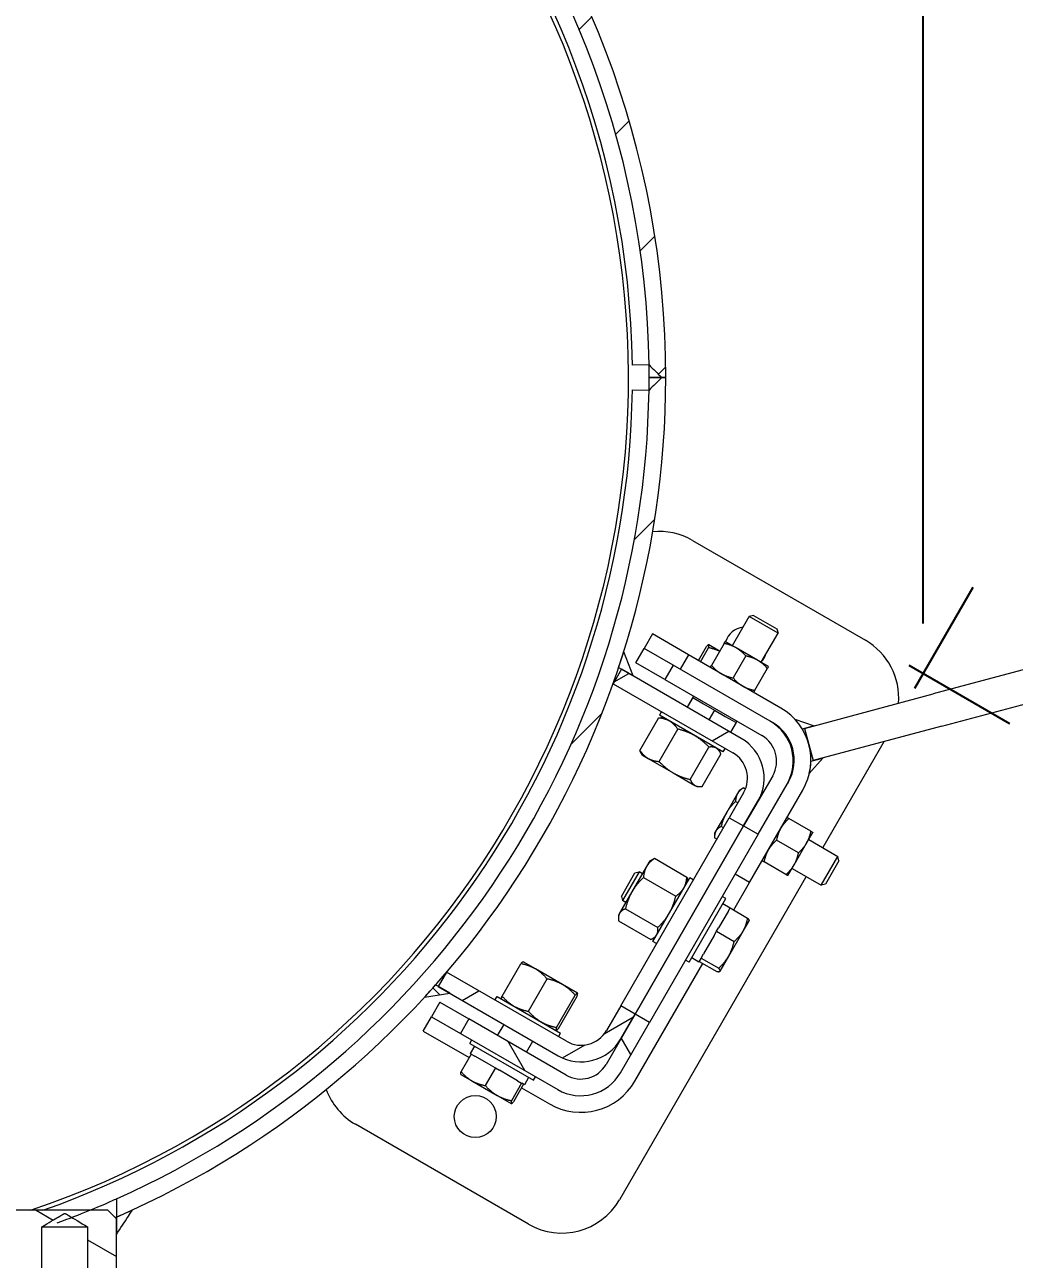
# Model space of a CAD drawing. Header units: inches. Extents: x 15 to 402, y 6 to 258.
# Drawn here: x 207.86 to 222.72, y 170.14 to 188.68 of the extents above; entities that cross this region are included whole.
import ezdxf

# ---------------------------------------------------------------- set-up
doc = ezdxf.new("R2010")
doc.units = ezdxf.units.IN
doc.header["$LTSCALE"] = 12
doc.header["$MEASUREMENT"] = 0
for name, color, linetype, lineweight in [('Dimension (ANSI)', 7, 'Continuous', 25), ('Hatch', 7, 'Continuous', 18), ('Visible', 7, 'Continuous', 18)]:
    doc.layers.add(name, color=color, linetype=linetype, lineweight=lineweight)
doc.styles.add('MEMCOR Medium', font='arial.ttf')
doc.dimstyles.new('Default (ANSI)', dxfattribs={"dimscale": 12, "dimtxt": 0.15, "dimasz": 0.098425, "dimexe": 0.125, "dimexo": 0.0625, "dimgap": 0.031496, "dimtad": 0, "dimtih": 1, "dimtoh": 1, "dimdec": 4, "dimrnd": 1e-08, "dimzin": 3, "dimdsep": 46, "dimlunit": 5, "dimtxsty": 'MEMCOR Medium', "dimcen": 0.09, "dimdle": 0.393701, "dimclrd": 256, "dimclre": 256, "dimclrt": 256, "dimadec": 0, "dimazin": 1, "dimtfac": 0.8, "dimtofl": 0, "dimtmove": 0, "dimatfit": 3, "dimfxl": 1, "dimfrac": 1, "dimtolj": 1, "dimtzin": 4, "dimlwd": -1, "dimlwe": -1, "dimarcsym": 0})

# ---------------------------------------------------------------- blocks, each defined once
blk = doc.blocks.new('*D29')
at = {"layer": 'Defpoints', "color": 0, "transparency": 16777216}
for p in [(221.348, 210.742), (186.017, 179.112), (221.348, 178.936)]:
    blk.add_point(p, dxfattribs=at)
at = {"layer": 'Dimension (ANSI)', "transparency": 16777216}
for p, q in [((186.017, 179.862), (186.017, 212.242)), ((221.348, 179.686), (221.348, 212.242)), ((187.198, 210.742), (197.182, 210.742)), ((220.167, 210.742), (210.182, 210.742))]:
    blk.add_line(p, q, dxfattribs=at)
for points in [[(187.198, 210.939), (187.198, 210.545), (186.017, 210.742)], [(220.167, 210.939), (220.167, 210.545), (221.348, 210.742)]]:
    blk.add_solid(points, dxfattribs=at)
at = {"layer": 'Dimension (ANSI)', "transparency": 16777216, "char_height": 1.8, "attachment_point": 5, "style": 'MEMCOR Medium'}
for s, insert in [('\\A1; 35{\\H0.8x;\\S5#16;} in', (203.682, 212.593)), ('\\A1;[897.4 mm]', (203.682, 209.21))]:
    blk.add_mtext(s, dxfattribs=dict(at, insert=insert))

msp = doc.modelspace()

# ---------------------------------------------------------------- hatches: boundary and pattern name
at = {"layer": 'Hatch'}
h = msp.add_hatch(dxfattribs=at)
h.set_pattern_fill('ANSI31', color=256, scale=12, style=0)
edge = h.paths.add_edge_path()
edge.add_spline(control_points=[(217.42332, 183.38029), (217.39171, 183.34853), (217.35993, 183.31693), (217.29616, 183.25418), (217.26417, 183.22302), (217.23201, 183.19204)], knot_values=[-0.68175049, -0.68175049, -0.68175049, -0.68175049, -0.34028109, -0.34028109, 0, 0, 0, 0], degree=3, periodic=0)
edge.add_ellipse((203.73307, 183.38029), major_axis=(-0.18825, -13.49894), ratio=1, start_angle=24.840553, end_angle=90, ccw=False)
edge.add_line((209.23306, 171.05118), (209.23306, 170.77793))
edge.add_ellipse((203.73307, 183.38029), major_axis=(12.60236, 5.5), ratio=1, start_angle=270, end_angle=271.098975)
edge.add_ellipse((203.73307, 183.38029), major_axis=(12.49456, 5.74069), ratio=1, start_angle=270, end_angle=292.744849)
edge.add_ellipse((203.73307, 183.38029), major_axis=(9.30341, 10.12502), ratio=1, start_angle=270, end_angle=271.041736)
edge.add_ellipse((203.73307, 183.38029), major_axis=(9.1178, 10.29249), ratio=1, start_angle=270, end_angle=293.073484)
edge.add_ellipse((203.73307, 183.38029), major_axis=(4.35466, 13.04249), ratio=1, start_angle=270, end_angle=271.041736)
edge.add_ellipse((203.73307, 183.38029), major_axis=(4.11682, 13.1195), ratio=1, start_angle=270, end_angle=287.421516)
edge.add_line((217.48332, 183.38029), (217.42332, 183.38029))
edge = h.paths.add_edge_path()
edge.add_spline(control_points=[(217.23201, 183.56854), (217.26417, 183.53756), (217.29616, 183.5064), (217.35993, 183.44365), (217.39171, 183.41205), (217.42332, 183.38029)], knot_values=[-0.68175061, -0.68175061, -0.68175061, -0.68175061, -0.34146946, -0.34146946, 0, 0, 0, 0], degree=3, periodic=0)
edge.add_line((217.42332, 183.38029), (217.48332, 183.38029))
edge.add_ellipse((203.73307, 183.38029), major_axis=(0, 13.75026), ratio=1, start_angle=270, end_angle=347.421516)
edge.add_ellipse((203.73307, 183.38029), major_axis=(-13.42023, 2.99448), ratio=1, start_angle=270, end_angle=271.041736)
edge.add_ellipse((203.73307, 183.38029), major_axis=(-13.47245, 2.75), ratio=1, start_angle=270, end_angle=293.073484)
edge.add_ellipse((203.73307, 183.38029), major_axis=(-13.47245, -2.75), ratio=1, start_angle=270, end_angle=271.041736)
edge.add_ellipse((203.73307, 183.38029), major_axis=(-13.42023, -2.99448), ratio=1, start_angle=270, end_angle=364.843043)
edge.add_ellipse((203.73307, 183.38029), major_axis=(4.11682, -13.1195), ratio=1, start_angle=270, end_angle=271.041736)
edge.add_ellipse((203.73307, 183.38029), major_axis=(4.35466, -13.04249), ratio=1, start_angle=270, end_angle=293.073484)
edge.add_ellipse((203.73307, 183.38029), major_axis=(9.1178, -10.29249), ratio=1, start_angle=270, end_angle=271.041736)
edge.add_ellipse((203.73307, 183.38029), major_axis=(9.30341, -10.12502), ratio=1, start_angle=270, end_angle=292.744849)
edge.add_ellipse((203.73307, 183.38029), major_axis=(12.49456, -5.74069), ratio=1, start_angle=270, end_angle=271.098975)
edge.add_line((198.23307, 170.77793), (198.23307, 171.05118))
edge.add_ellipse((203.73307, 183.38029), major_axis=(-12.32911, 5.5), ratio=1, start_angle=204.840553, end_angle=450, ccw=False)
h = msp.add_hatch(dxfattribs=at)
h.set_pattern_fill('ANSI31', color=256, scale=12, angle=90.0002, style=0)
edge = h.paths.add_edge_path()
edge.add_line((209.23306, 170.77793), (209.23306, 170.75029))
edge.add_line((209.23306, 170.75029), (209.23306, 170.5152))
edge.add_spline(control_points=[(209.23306, 170.5152), (209.29311, 170.60777), (209.35344, 170.70048), (209.43368, 170.82398), (209.45374, 170.85486), (209.47376, 170.88573)], knot_values=[-1.1224503, -1.1224503, -1.1224503, -1.1224503, -0.28038418, -0.28038418, 0, 0, 0, 0], degree=3, periodic=0)
edge.add_ellipse((203.73307, 183.38029), major_axis=(-12.49456, -5.74069), ratio=1, start_angle=88.901025, end_angle=90, ccw=False)
edge = h.paths.add_edge_path()
edge.add_spline(control_points=[(197.99237, 170.88573), (198.0122, 170.85492), (198.03223, 170.82402), (198.07231, 170.76239), (198.10868, 170.70665), (198.15297, 170.6388), (198.19322, 170.57713), (198.23307, 170.5152)], knot_values=[-0.67331869, -0.67331869, -0.67331869, -0.67331869, -0.61746461, -0.61746461, -0.56114896, -0.56114896, 0, 0, 0, 0], degree=3, periodic=0)
edge.add_line((198.23307, 170.5152), (198.23307, 170.75029))
edge.add_line((198.23307, 170.75029), (198.23307, 170.77793))
edge.add_ellipse((203.73307, 183.38029), major_axis=(-12.60236, 5.5), ratio=1, start_angle=88.901025, end_angle=90, ccw=False)
edge = h.paths.add_edge_path()
edge.add_line((193.44058, 174.26249), (193.39847, 174.23818))
edge.add_line((193.39847, 174.23818), (193.22407, 174.13749))
edge.add_line((193.22407, 174.13749), (193.60805, 174.07688))
edge.add_ellipse((203.73307, 183.38029), major_axis=(-9.30341, 10.12502), ratio=1, start_angle=88.958264, end_angle=90, ccw=False)
edge = h.paths.add_edge_path()
edge.add_line((206.72755, 196.80052), (206.48307, 197.10274))
edge.add_line((206.48307, 197.10274), (206.48307, 196.90137))
edge.add_line((206.48307, 196.90137), (206.48307, 196.85274))
edge.add_ellipse((203.73307, 183.38029), major_axis=(13.47245, -2.75), ratio=1, start_angle=88.958264, end_angle=90, ccw=False)
edge = h.paths.add_edge_path()
edge.add_line((190.47407, 178.90063), (190.64847, 179.00132))
edge.add_line((190.64847, 179.00132), (190.69058, 179.02563))
edge.add_ellipse((203.73307, 183.38029), major_axis=(-4.35466, 13.04249), ratio=1, start_angle=88.958264, end_angle=90, ccw=False)
edge.add_line((190.61356, 179.26348), (190.47407, 178.90063))
edge = h.paths.add_edge_path()
edge.add_line((213.85808, 174.07688), (214.24206, 174.13749))
edge.add_line((214.24206, 174.13749), (214.06766, 174.23818))
edge.add_line((214.06766, 174.23818), (214.02555, 174.26249))
edge.add_ellipse((203.73307, 183.38029), major_axis=(-9.1178, -10.29249), ratio=1, start_angle=88.958264, end_angle=90, ccw=False)
edge = h.paths.add_edge_path()
edge.add_line((216.77555, 179.02563), (216.81766, 179.00132))
edge.add_line((216.81766, 179.00132), (216.99206, 178.90063))
edge.add_line((216.99206, 178.90063), (216.85257, 179.26348))
edge.add_ellipse((203.73307, 183.38029), major_axis=(-4.11682, -13.1195), ratio=1, start_angle=88.958264, end_angle=90, ccw=False)
edge = h.paths.add_edge_path()
edge.add_line((200.98307, 196.85274), (200.98307, 196.90137))
edge.add_line((200.98307, 196.90137), (200.98307, 197.10274))
edge.add_line((200.98307, 197.10274), (200.73858, 196.80052))
edge.add_ellipse((203.73307, 183.38029), major_axis=(13.42023, 2.99448), ratio=1, start_angle=88.958264, end_angle=90, ccw=False)
h = msp.add_hatch(dxfattribs=at)
h.set_pattern_fill('ANSI31', color=256, scale=12, angle=75.0002, style=0)
edge = h.paths.add_edge_path()
edge.add_line((215.98624, 172.90913), (214.52551, 173.75248))
edge.add_line((214.52551, 173.75248), (214.40051, 173.53598))
edge.add_line((214.40051, 173.53598), (215.86124, 172.69262))
edge.add_ellipse((216.20624, 173.29018), major_axis=(0.59756, -0.345), ratio=1, start_angle=270, end_angle=360)
edge.add_line((216.8038, 172.94518), (217.23965, 173.7001))
edge.add_line((217.23965, 173.7001), (217.02314, 173.8251))
edge.add_line((217.02314, 173.8251), (216.80814, 173.45271))
edge.add_line((216.80814, 173.45271), (216.58729, 173.07018))
edge.add_ellipse((216.20624, 173.29018), major_axis=(-0.22, -0.38105), ratio=1, start_angle=0, end_angle=90, ccw=False)
edge = h.paths.add_edge_path()
edge.add_line((218.86965, 176.52334), (219.3055, 177.27826))
edge.add_ellipse((218.70794, 177.62326), major_axis=(0.345, 0.59756), ratio=1, start_angle=270, end_angle=360)
edge.add_line((219.05294, 178.22082), (217.59221, 179.06417))
edge.add_line((217.59221, 179.06417), (217.46721, 178.84767))
edge.add_line((217.46721, 178.84767), (218.92794, 178.00431))
edge.add_ellipse((218.70794, 177.62326), major_axis=(0.22, 0.38105), ratio=1, start_angle=270, end_angle=360, ccw=False)
edge.add_line((219.089, 177.40326), (218.86814, 177.02073))
edge.add_line((218.86814, 177.02073), (218.65314, 176.64834))
edge.add_line((218.65314, 176.64834), (218.86965, 176.52334))
h = msp.add_hatch(dxfattribs=at)
h.set_pattern_fill('ANSI31', color=256, scale=12, angle=-15, style=0)
edge = h.paths.add_edge_path()
edge.add_line((218.65314, 176.64834), (218.86814, 177.02073))
edge.add_ellipse((218.27059, 177.36573), major_axis=(0.345, 0.59756), ratio=1, start_angle=270, end_angle=360)
edge.add_line((218.61559, 177.96329), (216.99206, 178.90063))
edge.add_line((216.99206, 178.90063), (216.81766, 179.00132))
edge.add_line((216.81766, 179.00132), (216.69266, 178.78482))
edge.add_line((216.69266, 178.78482), (218.49059, 177.74679))
edge.add_ellipse((218.27059, 177.36573), major_axis=(0.38105, -0.22), ratio=1, start_angle=0, end_angle=90, ccw=False)
edge.add_line((218.65164, 177.14573), (218.43664, 176.77334))
edge.add_line((218.43664, 176.77334), (218.65314, 176.64834))
edge = h.paths.add_edge_path()
edge.add_line((214.19266, 174.45469), (214.06766, 174.23818))
edge.add_line((214.06766, 174.23818), (214.24206, 174.13749))
edge.add_line((214.24206, 174.13749), (215.86559, 173.20015))
edge.add_ellipse((216.21059, 173.79771), major_axis=(0.59756, -0.345), ratio=1, start_angle=270, end_angle=360)
edge.add_line((216.80814, 173.45271), (217.02314, 173.8251))
edge.add_line((217.02314, 173.8251), (216.80664, 173.9501))
edge.add_line((216.80664, 173.9501), (216.59164, 173.57771))
edge.add_ellipse((216.21059, 173.79771), major_axis=(-0.22, -0.38105), ratio=1, start_angle=0, end_angle=90, ccw=False)
edge.add_line((215.99059, 173.41666), (214.19266, 174.45469))
h = msp.add_hatch(dxfattribs=at)
h.set_pattern_fill('ANSI31', color=256, scale=12, angle=105.0002, style=0)
edge = h.paths.add_edge_path()
edge.add_line((209.23306, 170.75029), (209.10306, 170.88029))
edge.add_line((209.10306, 170.88029), (206.98806, 170.88029))
edge.add_line((206.98806, 170.88029), (206.85806, 170.75029))
edge.add_line((206.85806, 170.75029), (206.85806, 169.26029))
edge.add_line((206.85806, 169.26029), (206.98806, 169.13029))
edge.add_line((206.98806, 169.13029), (208.11413, 169.13029))
edge.add_line((208.11413, 169.13029), (208.11413, 170.63029))
edge.add_spline(control_points=[(208.11413, 170.63029), (208.237, 170.70411), (208.34428, 170.76852), (208.40758, 170.80645), (208.44138, 170.82644), (208.4549, 170.83336), (208.46219, 170.83294), (208.47593, 170.82577), (208.51479, 170.80275), (208.63004, 170.7336), (208.80201, 170.63029)], knot_values=[0, 0, 0, 0.0206528, 0.05357107, 0.15047383, 0.43624285, 1.06400126, 1.61552981, 1.88696362, 1.99166174, 2.02851815, 2.02851815, 2.02851815], weights=[1, 1.53999613, 2.9121644, 6.12723211, 14.64831802, 28.26039334, 26.74820082, 13.99225202, 5.53030768, 1.96366174, 1], degree=2, periodic=0)
edge.add_line((208.80201, 170.63029), (208.80201, 169.13029))
edge.add_line((208.80201, 169.13029), (209.23306, 169.13029))
edge.add_line((209.23306, 169.13029), (209.23306, 170.5152))
edge.add_line((209.23306, 170.5152), (209.23306, 170.75029))
edge = h.paths.add_edge_path()
edge.add_line((198.36307, 170.88029), (198.23307, 170.75029))
edge.add_line((198.23307, 170.75029), (198.23307, 170.5152))
edge.add_line((198.23307, 170.5152), (198.23307, 169.13029))
edge.add_line((198.23307, 169.13029), (198.66413, 169.13029))
edge.add_line((198.66413, 169.13029), (198.66413, 170.63029))
edge.add_spline(control_points=[(198.66413, 170.63029), (198.787, 170.70411), (198.89428, 170.76852), (198.95758, 170.80645), (198.99138, 170.82644), (199.0049, 170.83336), (199.01219, 170.83294), (199.02593, 170.82577), (199.06479, 170.80275), (199.18004, 170.7336), (199.35201, 170.63029)], knot_values=[0, 0, 0, 0.0206528, 0.05357107, 0.15047383, 0.43624285, 1.06400126, 1.61552981, 1.88696362, 1.99166174, 2.02851815, 2.02851815, 2.02851815], weights=[1, 1.53999613, 2.9121644, 6.12723211, 14.64831802, 28.26039334, 26.74820082, 13.99225202, 5.53030768, 1.96366174, 1], degree=2, periodic=0)
edge.add_line((199.35201, 170.63029), (199.35201, 169.13029))
edge.add_line((199.35201, 169.13029), (200.47807, 169.13029))
edge.add_line((200.47807, 169.13029), (200.60807, 169.26029))
edge.add_line((200.60807, 169.26029), (200.60807, 170.75029))
edge.add_line((200.60807, 170.75029), (200.47807, 170.88029))
edge.add_line((200.47807, 170.88029), (198.36307, 170.88029))

# ---------------------------------------------------------------- linework, layer by layer
at = {"layer": 'Dimension (ANSI)'}
for p, q in [((221.22286, 178.71922), (222.09786, 180.23477)), ((221.13135, 179.06073), (222.6469, 178.18573))]:
    msp.add_line(p, q, dxfattribs=at)
at = {"layer": 'Visible'}
for p, q in [((217.23201, 183.56854), (216.98203, 183.56506)), ((217.42332, 183.38029), (217.23307, 183.38029)), ((217.23307, 183.38029), (217.42332, 183.38029)), ((217.42332, 183.38029), (217.48332, 183.38029)), ((217.48332, 183.38029), (217.42332, 183.38029)), ((216.98203, 183.19553), (217.23201, 183.19204)), ((217.88376, 180.93573), (220.48183, 179.43573)), ((218.48396, 179.35531), (218.73636, 179.79248)), ((218.80082, 179.80976), (218.73636, 179.79248)), ((219.16937, 179.54248), (218.73636, 179.79248)), ((218.80082, 179.80976), (219.15211, 179.60694)), ((219.15211, 179.60694), (219.16937, 179.54248)), ((217.2842, 179.53068), (217.1592, 179.31417)), ((217.82695, 179.21733), (217.2842, 179.53068)), ((218.53808, 179.32406), (218.3757, 179.41781)), ((218.91697, 179.10531), (219.16937, 179.54248)), ((216.99206, 178.90063), (216.85257, 179.26348)), ((217.0342, 179.09767), (217.1592, 179.31417)), ((217.59221, 179.06417), (217.1592, 179.31417)), ((217.82695, 179.21733), (217.70195, 179.00082)), ((219.21259, 178.41733), (217.82695, 179.21733)), ((217.97333, 179.13281), (218.09467, 179.34296)), ((218.00425, 179.11496), (218.12559, 179.32511)), ((218.12872, 179.36843), (218.12745, 179.36843)), ((218.12967, 179.36788), (218.12872, 179.36843)), ((218.29258, 179.27382), (218.12967, 179.36788)), ((218.35896, 179.3888), (218.16845, 179.05883)), ((218.86284, 179.13656), (218.53808, 179.32406)), ((216.77555, 179.02563), (216.99206, 178.90063)), ((217.46721, 178.84767), (217.0342, 179.09767)), ((217.59221, 179.06417), (217.46721, 178.84767)), ((219.05294, 178.22082), (217.59221, 179.06417)), ((218.68372, 179.2013), (218.49321, 178.87133)), ((219.02522, 179.04281), (218.86284, 179.13656)), ((223.43092, 179.1476), (221.49907, 178.62996)), ((216.81766, 179.00132), (216.69266, 178.78482)), ((218.61559, 177.96329), (216.81766, 179.00132)), ((217.46721, 178.84767), (218.92794, 178.00431)), ((219.00848, 179.0138), (218.81797, 178.68383)), ((216.69266, 178.78482), (218.49059, 177.74679)), ((221.62848, 178.147), (223.56033, 178.66464)), ((217.90023, 178.59767), (217.80437, 178.43164)), ((217.8892, 178.57516), (217.80585, 178.43079)), ((217.8892, 178.57516), (217.9017, 178.59681)), ((217.8892, 178.57516), (218.05158, 178.48141)), ((218.05158, 178.48141), (218.21396, 178.38766)), ((219.56721, 178.11232), (221.49907, 178.62996)), ((217.41854, 178.36573), (217.38705, 178.31118)), ((218.34172, 177.76), (217.38705, 178.31118)), ((218.21396, 178.38766), (218.13061, 178.24329)), ((218.21396, 178.38766), (218.37634, 178.29391)), ((218.37634, 178.29391), (218.53872, 178.20016)), ((217.09449, 177.78325), (217.37513, 178.26933)), ((217.38356, 177.61636), (217.66419, 178.10244)), ((217.45524, 178.27181), (217.41124, 178.27181)), ((218.53872, 178.20016), (218.45537, 178.05579)), ((218.53872, 178.20016), (218.55122, 178.22181)), ((219.05294, 178.22082), (219.08759, 178.20082)), ((219.41988, 178.25269), (219.71411, 178.15168)), ((219.71411, 178.15168), (219.533, 178.10316)), ((219.56721, 178.11232), (219.69662, 177.62936)), ((221.62848, 178.147), (219.69662, 177.62936)), ((220.75779, 177.9137), (219.83957, 176.32329)), ((217.1324, 177.71264), (217.1104, 177.75074)), ((217.85171, 177.34607), (218.13235, 177.83215)), ((218.0308, 177.24267), (218.31144, 177.72875)), ((218.27353, 177.79937), (218.29553, 177.76126)), ((218.37322, 177.81455), (218.34172, 177.76)), ((217.1324, 177.71264), (217.21793, 177.66326)), ((217.21793, 177.66326), (217.59654, 177.44467)), ((219.63921, 177.43413), (219.84352, 177.66872)), ((219.66241, 177.62019), (219.84352, 177.66872)), ((217.59654, 177.44467), (217.92016, 177.25783)), ((219.089, 177.40326), (218.65314, 176.64834)), ((217.92016, 177.25783), (217.9507, 177.2402)), ((217.9507, 177.2402), (217.99469, 177.2402)), ((218.59177, 177.18804), (218.56115, 177.13502)), ((218.59177, 177.18804), (218.63688, 177.21409)), ((218.6796, 177.20354), (218.64944, 177.22095)), ((218.74201, 175.80226), (219.54201, 177.1879)), ((218.86965, 176.52334), (219.3055, 177.27826)), ((219.3255, 177.3129), (219.3055, 177.27826)), ((218.56115, 177.13502), (218.39379, 176.84513)), ((218.65164, 177.14573), (218.43664, 176.77334)), ((218.56509, 176.99584), (218.53088, 177.01559)), ((218.65314, 176.64834), (218.86814, 177.02073)), ((218.87147, 177.02656), (218.8715, 177.02654)), ((218.39379, 176.84513), (218.2369, 176.5734)), ((216.80664, 173.9501), (218.43664, 176.77334)), ((218.65314, 176.64834), (217.02314, 173.8251)), ((217.02314, 173.8251), (218.65314, 176.64834)), ((218.34893, 176.62142), (218.31471, 176.64118)), ((218.43664, 176.77334), (218.65314, 176.64834)), ((218.65314, 176.64834), (218.86965, 176.52334)), ((219.66348, 176.56929), (219.33352, 176.7598)), ((218.86965, 176.52334), (217.23965, 173.7001)), ((218.2369, 176.5734), (218.21677, 176.53852)), ((218.21677, 176.53852), (218.21677, 176.48643)), ((218.25132, 176.45237), (218.2171, 176.47212)), ((219.47598, 176.24453), (219.14602, 176.43504)), ((219.59874, 176.39016), (219.69249, 176.55254)), ((219.62999, 176.44429), (220.06716, 176.19189)), ((219.41124, 176.0654), (219.59874, 176.39016)), ((217.24414, 176.1252), (217.19476, 176.03968)), ((217.24414, 176.1252), (217.28224, 176.1472)), ((217.31475, 176.16311), (217.80083, 175.88247)), ((219.28848, 175.91977), (218.95852, 176.11028)), ((219.31749, 175.90302), (219.41124, 176.0654)), ((219.81716, 175.75887), (220.06716, 176.19189)), ((220.08444, 176.12743), (219.88163, 175.77614)), ((220.08444, 176.12743), (220.06716, 176.19189)), ((219.58957, 175.89028), (216.78786, 171.03758)), ((216.81632, 175.59088), (217.02052, 175.94457)), ((217.08308, 175.96133), (216.83308, 175.52832)), ((217.19476, 176.03968), (216.97617, 175.66107)), ((217.02052, 175.94457), (217.08308, 175.96133)), ((217.13292, 175.93256), (217.08308, 175.96133)), ((217.14786, 175.87405), (217.63394, 175.59341)), ((218.74201, 175.80226), (218.5255, 175.92726)), ((219.37999, 176.01128), (219.81716, 175.75887)), ((217.29149, 174.91588), (217.84267, 175.87055)), ((217.8033, 175.80236), (217.8033, 175.84636)), ((217.89723, 175.83906), (217.84267, 175.87055)), ((218.503, 175.3883), (218.74201, 175.80226)), ((219.88163, 175.77614), (219.81716, 175.75887)), ((216.97617, 175.66107), (216.78933, 175.33744)), ((216.81632, 175.59088), (216.83308, 175.52832)), ((216.88292, 175.49955), (216.83308, 175.52832)), ((217.83361, 174.60289), (218.38479, 175.55756)), ((218.38479, 175.55756), (218.33024, 175.58906)), ((216.78933, 175.33744), (216.7717, 175.30691)), ((216.87757, 175.40589), (217.36365, 175.12525)), ((218.41833, 175.36565), (218.27755, 175.12181)), ((218.34243, 175.48418), (218.45068, 175.42168)), ((218.41833, 175.36565), (218.4493, 175.4193)), ((218.45068, 175.42168), (218.4493, 175.4193)), ((218.4493, 175.4193), (218.71316, 175.26696)), ((216.7717, 175.30691), (216.7717, 175.26291)), ((216.77417, 175.2268), (217.26025, 174.94616)), ((218.64563, 175.07185), (218.7339, 175.22474)), ((218.7339, 175.22474), (218.7339, 175.22813)), ((217.33086, 174.98407), (217.29276, 174.96207)), ((218.21114, 175.00679), (218.05015, 174.72794)), ((218.21114, 175.00679), (218.24657, 175.06815)), ((218.24657, 175.06815), (218.27755, 175.12181)), ((218.24657, 175.06815), (218.51042, 174.91582)), ((218.42834, 174.69549), (218.64563, 175.07185)), ((217.34605, 174.88438), (217.29149, 174.91588)), ((215.02628, 174.09486), (215.30692, 174.58094)), ((215.34107, 174.60995), (215.34014, 174.60995)), ((215.52537, 174.50354), (215.34107, 174.60995)), ((217.0203, 172.82018), (218.03931, 174.58515)), ((217.83361, 174.60289), (217.77906, 174.63438)), ((217.87353, 174.67202), (217.98178, 174.60952)), ((218.01027, 174.65887), (217.98178, 174.60952)), ((217.98561, 174.61615), (218.24946, 174.46381)), ((218.01027, 174.65887), (218.01472, 174.66658)), ((218.01472, 174.66658), (218.05015, 174.72794)), ((218.01472, 174.66658), (218.27858, 174.51424)), ((218.29786, 174.46949), (218.42834, 174.69549)), ((214.19266, 174.45469), (214.06766, 174.23818)), ((215.99059, 173.41666), (214.19266, 174.45469)), ((215.93382, 174.26772), (215.52537, 174.50354)), ((218.2964, 174.46696), (218.29347, 174.46527)), ((218.2964, 174.46696), (218.29786, 174.46949)), ((214.24206, 174.13749), (214.02555, 174.26249)), ((214.06766, 174.23818), (215.86559, 173.20015)), ((215.42099, 173.86698), (215.70163, 174.35306)), ((216.15866, 174.13791), (215.93382, 174.26772)), ((213.85808, 174.07688), (214.24206, 174.13749)), ((214.91854, 174.0356), (214.95004, 174.09015)), ((214.95004, 174.09015), (215.90471, 173.53897)), ((215.01823, 174.05078), (215.01777, 174.05159)), ((215.84318, 173.62322), (216.12382, 174.1093)), ((215.87067, 173.60735), (216.15131, 174.09343)), ((216.15936, 174.13751), (216.15866, 174.13791)), ((216.15936, 174.13751), (216.15982, 174.13671)), ((214.0925, 174.00248), (213.9675, 173.78598)), ((214.0925, 174.00248), (214.52551, 173.75248)), ((216.80664, 173.9501), (216.59164, 173.57771)), ((217.02314, 173.8251), (216.80664, 173.9501)), ((213.8425, 173.56947), (213.9675, 173.78598)), ((213.9675, 173.78598), (214.40051, 173.53598)), ((214.52551, 173.75248), (214.40051, 173.53598)), ((215.98624, 172.90913), (214.52551, 173.75248)), ((214.95852, 173.50248), (215.05437, 173.66851)), ((217.02314, 173.8251), (216.58729, 173.07018)), ((216.8038, 172.94518), (217.23965, 173.7001)), ((216.80814, 173.45271), (217.02314, 173.8251)), ((217.23965, 173.7001), (217.02314, 173.8251)), ((213.8425, 173.56947), (214.53163, 173.1716)), ((214.40051, 173.53598), (215.86124, 172.69262)), ((215.83652, 173.57834), (215.83745, 173.57834)), ((215.87322, 173.48442), (215.90471, 173.53897)), ((214.54119, 173.38201), (214.57269, 173.43657)), ((214.54119, 173.38201), (215.49587, 172.83083)), ((214.61033, 173.3421), (214.54783, 173.23385)), ((215.39153, 173.25248), (215.48739, 173.41851)), ((214.56263, 173.2253), (214.4103, 172.96144)), ((214.56263, 173.2253), (214.54783, 173.23385)), ((214.56263, 173.2253), (214.61802, 173.19332)), ((214.86973, 173.048), (214.61802, 173.19332)), ((214.40527, 172.91922), (214.40464, 172.92032)), ((214.40527, 172.91922), (214.572, 172.82296)), ((214.92511, 173.01602), (214.77277, 172.75217)), ((214.86973, 173.048), (214.92511, 173.01602)), ((214.92511, 173.01602), (214.98522, 172.98132)), ((215.2584, 172.8236), (214.98522, 172.98132)), ((214.572, 172.82296), (214.94994, 172.60476)), ((215.31851, 172.78889), (215.16617, 172.52504)), ((215.34943, 172.77104), (215.19709, 172.50719)), ((215.2584, 172.8236), (215.31851, 172.78889)), ((215.31851, 172.78889), (215.32323, 172.78617)), ((215.36009, 172.76489), (215.32323, 172.78617)), ((215.42259, 172.87314), (215.36009, 172.76489)), ((215.49587, 172.83083), (215.52736, 172.88539)), ((214.94994, 172.60476), (215.16209, 172.48227)), ((215.31843, 172.71734), (215.73624, 172.47612)), ((215.16209, 172.48227), (215.16304, 172.48172)), ((215.16304, 172.48172), (215.16431, 172.48172)), ((215.42183, 170.67155), (212.82376, 172.17155)), ((209.10306, 170.88029), (206.98806, 170.88029)), ((209.23306, 170.75029), (209.10306, 170.88029)), ((209.23306, 171.05118), (209.23306, 170.77793)), ((209.23306, 170.77793), (209.23306, 170.5152)), ((209.23306, 169.13029), (209.23306, 170.75029)), ((208.11413, 169.13029), (208.11413, 170.63029)), ((208.11413, 170.63029), (208.80201, 170.63029)), ((208.80201, 170.63029), (208.80201, 169.13029))]:
    msp.add_line(p, q, dxfattribs=at)
msp.add_circle((214.6228, 172.28758), 0.315, dxfattribs=at)
for centre, radius, start, end in [((203.73307, 183.38029), 13.75026, 0.000005, 246.422302), ((203.73307, 183.38029), 13.50026, 0.798977, 245.958424), ((203.73307, 183.38029), 13.25026, 0.798977, 250.626825), ((203.73307, 183.38029), 13.19, 288.614503, 251.385497), ((203.73307, 183.38029), 13.5, 359.201023, 0.798977), ((203.73307, 183.38029), 13.75026, 293.577698, 359.999995), ((203.73307, 183.38029), 13.25026, 289.373175, 359.201023), ((203.73307, 183.38029), 13.50026, 294.041576, 359.201023), ((217.38376, 180.0697), 1, 60, 95.552746), ((218.6828, 179.3197), 0.315, 97.097602, 162.57618), ((219.98183, 178.5697), 1, 355.458746, 60), ((203.73307, 183.38029), 13.75026, 341.536742, 342.578479), ((218.6828, 179.3197), 0.315, 319.777821, 340.222179), ((218.76259, 177.6379), 0.9, 330, 60), ((218.70794, 177.62326), 0.69, 330, 60), ((218.76259, 177.6379), 0.65, 330, 60), ((218.76259, 177.6379), 0.9, 31.12762, 43.085934), ((218.27059, 177.36573), 0.69, 330, 60), ((218.70794, 177.62326), 0.44, 330, 60), ((218.27059, 177.36573), 0.44, 330, 60), ((218.76259, 177.6379), 0.9, 346.914066, 358.87238), ((203.73307, 183.38029), 13.75026, 317.421521, 318.463258), ((216.21059, 173.79771), 0.44, 240, 330), ((216.21059, 173.79771), 0.69, 240, 330), ((216.20624, 173.29018), 0.69, 240, 330), ((216.20624, 173.29018), 0.44, 240, 330), ((216.20624, 173.29018), 0.94, 240, 330), ((213.32376, 173.03758), 1, 200.145857, 240), ((203.73307, 183.38029), 13.75026, 293.577698, 294.676672), ((215.92183, 171.53758), 1, 240, 330)]:
    msp.add_arc(centre, radius, start, end, dxfattribs=at)
for points, knots in [([(217.23201, 183.56854), (217.26417, 183.53756), (217.29616, 183.5064), (217.35993, 183.44365), (217.39171, 183.41205), (217.42332, 183.38029)], [-0.681750611, -0.681750611, -0.681750611, -0.681750611, -0.341469459, -0.341469459, 0, 0, 0, 0]), ([(217.42332, 183.38029), (217.39171, 183.34853), (217.35993, 183.31693), (217.29616, 183.25418), (217.26417, 183.22302), (217.23201, 183.19204)], [-0.68175049, -0.68175049, -0.68175049, -0.68175049, -0.340281092, -0.340281092, 0, 0, 0, 0]), ([(208.34595, 170.69257), (208.52488, 170.75763), (208.68136, 170.81882), (208.95062, 170.9281), (209.05789, 170.97428), (209.1987, 171.03567), (209.23266, 171.051), (209.23306, 171.05118)], [34.87987821, 34.87987821, 34.87987821, 34.87987821, 37.30939811, 37.30939811, 39.97602441, 39.97602441, 42.62648439, 42.62648439, 42.62648439, 42.62648439]), ([(209.23306, 170.5152), (209.29311, 170.60777), (209.35344, 170.70048), (209.43368, 170.82398), (209.45374, 170.85486), (209.47376, 170.88573)], [-1.1224503, -1.1224503, -1.1224503, -1.1224503, -0.28038418, -0.28038418, 0, 0, 0, 0])]:
    msp.add_open_spline(points, degree=3, knots=knots, dxfattribs=at)
for points, weights in [([(218.35896, 179.3888), (218.3757, 179.41781), (218.3757, 179.41781)], [1, 1.0379548493, 1]), ([(218.12967, 179.36788), (218.12249, 179.37202), (218.09467, 179.34296)], [1, 1.04314139574, 1.01001874936]), ([(218.12559, 179.32511), (218.13684, 179.36374), (218.12967, 179.36788)], [1.01001874936, 1.04314139574, 1]), ([(218.29126, 179.27155), (218.2188, 179.30496), (218.12559, 179.32511)], [1.01728449851, 1.0345249445, 1.01001874936]), ([(218.53808, 179.32406), (218.46272, 179.36757), (218.35896, 179.3888)], [1, 1.0379548493, 1]), ([(218.68372, 179.2013), (218.61345, 179.28055), (218.53808, 179.32406)], [1, 1.0379548493, 1]), ([(218.1517, 179.02983), (218.1517, 179.02983), (218.16845, 179.05883)], [1, 1.0379548493, 1]), ([(218.16845, 179.05883), (218.23872, 178.97959), (218.31408, 178.93608)], [1, 1.0379548493, 1]), ([(218.86284, 179.13656), (218.78748, 179.18007), (218.68372, 179.2013)], [1, 1.0379548493, 1]), ([(219.00848, 179.0138), (218.9382, 179.09305), (218.86284, 179.13656)], [1, 1.0379548493, 1]), ([(219.02522, 179.04281), (219.02522, 179.04281), (219.00848, 179.0138)], [1, 1.0379548493, 1]), ([(218.31408, 178.93608), (218.38945, 178.89257), (218.49321, 178.87133)], [1, 1.0379548493, 1]), ([(218.49321, 178.87133), (218.56348, 178.79209), (218.63884, 178.74858)], [1, 1.0379548493, 1]), ([(218.63884, 178.74858), (218.7142, 178.70507), (218.81797, 178.68383)], [1, 1.0379548493, 1]), ([(218.81797, 178.68383), (218.80122, 178.65483), (218.80122, 178.65483)], [1, 1.0379548493, 1]), ([(217.37513, 178.26933), (217.39447, 178.27181), (217.41124, 178.27181)], [1, 1.01034398852, 1.01504979903]), ([(217.54076, 178.22243), (217.47368, 178.26116), (217.37513, 178.26933)], [1, 1.0379548493, 1]), ([(217.66419, 178.10244), (217.60784, 178.1837), (217.54076, 178.22243)], [1, 1.0379548493, 1]), ([(217.91937, 178.00384), (217.81073, 178.06656), (217.66419, 178.10244)], [1, 1.0379548493, 1]), ([(218.13235, 177.83215), (218.02801, 177.94112), (217.91937, 178.00384)], [1, 1.0379548493, 1]), ([(217.1104, 177.75074), (217.10202, 177.76526), (217.09449, 177.78325)], [1.01504979903, 1.01034398852, 1]), ([(217.09449, 177.78325), (217.15085, 177.70199), (217.21793, 177.66326)], [1, 1.0379548493, 1]), ([(218.24299, 177.817), (218.20143, 177.84099), (218.13235, 177.83215)], [1, 1.0379548493, 1]), ([(218.31144, 177.72875), (218.28455, 177.793), (218.24299, 177.817)], [1, 1.0379548493, 1]), ([(217.21793, 177.66326), (217.285, 177.62454), (217.38356, 177.61636)], [1, 1.0379548493, 1]), ([(217.38356, 177.61636), (217.4879, 177.50739), (217.59654, 177.44467)], [1, 1.0379548493, 1]), ([(217.59654, 177.44467), (217.70517, 177.38195), (217.85171, 177.34607)], [1, 1.0379548493, 1]), ([(217.85171, 177.34607), (217.8786, 177.28182), (217.92016, 177.25783)], [1, 1.0379548493, 1]), ([(217.92016, 177.25783), (217.96172, 177.23384), (218.0308, 177.24267)], [1, 1.0379548493, 1]), ([(218.64944, 177.22095), (218.58866, 177.18267), (218.56115, 177.13502)], [1, 1.0379548493, 1]), ([(218.63688, 177.21409), (218.6429, 177.21756), (218.64944, 177.22095)], [1.00771288784, 1.00435648424, 1]), ([(218.53088, 177.01559), (218.44395, 176.93201), (218.39379, 176.84513)], [1, 1.0379548493, 1]), ([(218.56115, 177.13502), (218.53364, 177.08736), (218.53088, 177.01559)], [1, 1.0379548493, 1]), ([(218.39379, 176.84513), (218.34362, 176.75825), (218.31471, 176.64118)], [1, 1.0379548493, 1]), ([(218.31471, 176.64118), (218.25955, 176.61263), (218.2369, 176.5734)], [1, 1.0379548493, 1]), ([(219.21076, 176.61416), (219.16725, 176.5388), (219.14602, 176.43504)], [1, 1.0379548493, 1]), ([(219.33352, 176.7598), (219.25427, 176.68952), (219.21076, 176.61416)], [1, 1.0379548493, 1]), ([(219.30451, 176.77654), (219.30451, 176.77654), (219.33352, 176.7598)], [1, 1.0379548493, 1]), ([(218.2369, 176.5734), (218.21425, 176.53417), (218.2171, 176.47212)], [1, 1.0379548493, 1]), ([(219.14602, 176.43504), (219.06677, 176.36476), (219.02326, 176.2894)], [1, 1.0379548493, 1]), ([(219.59874, 176.39016), (219.64225, 176.46552), (219.66348, 176.56929)], [1, 1.0379548493, 1]), ([(219.66348, 176.56929), (219.69249, 176.55254), (219.69249, 176.55254)], [1, 1.0379548493, 1]), ([(219.02326, 176.2894), (218.97975, 176.21404), (218.95852, 176.11028)], [1, 1.0379548493, 1]), ([(219.41124, 176.0654), (219.45475, 176.14076), (219.47598, 176.24453)], [1, 1.0379548493, 1]), ([(219.47598, 176.24453), (219.55523, 176.3148), (219.59874, 176.39016)], [1, 1.0379548493, 1]), ([(217.31475, 176.16311), (217.23349, 176.10675), (217.19476, 176.03968)], [1, 1.0379548493, 1]), ([(217.28224, 176.1472), (217.29676, 176.15558), (217.31475, 176.16311)], [1.01504979903, 1.01034398852, 1]), ([(218.95852, 176.11028), (218.92951, 176.12702), (218.92951, 176.12702)], [1, 1.0379548493, 1]), ([(219.28848, 175.91977), (219.36773, 175.99004), (219.41124, 176.0654)], [1, 1.0379548493, 1]), ([(217.14786, 175.87405), (217.03889, 175.7697), (216.97617, 175.66107)], [1, 1.0379548493, 1]), ([(217.19476, 176.03968), (217.15603, 175.9726), (217.14786, 175.87405)], [1, 1.0379548493, 1]), ([(217.75393, 175.71684), (217.79265, 175.78392), (217.80083, 175.88247)], [1, 1.0379548493, 1]), ([(217.80083, 175.88247), (217.8033, 175.86313), (217.8033, 175.84636)], [1, 1.01034398852, 1.01504979903]), ([(219.31749, 175.90302), (219.31749, 175.90302), (219.28848, 175.91977)], [1, 1.0379548493, 1]), ([(217.63394, 175.59341), (217.7152, 175.64976), (217.75393, 175.71684)], [1, 1.0379548493, 1]), ([(216.97617, 175.66107), (216.91345, 175.55243), (216.87757, 175.40589)], [1, 1.0379548493, 1]), ([(217.53534, 175.33823), (217.59806, 175.44687), (217.63394, 175.59341)], [1, 1.0379548493, 1]), ([(216.78933, 175.33744), (216.76533, 175.29588), (216.77417, 175.2268)], [1, 1.0379548493, 1]), ([(216.87757, 175.40589), (216.81332, 175.379), (216.78933, 175.33744)], [1, 1.0379548493, 1]), ([(217.36365, 175.12525), (217.47262, 175.2296), (217.53534, 175.33823)], [1, 1.0379548493, 1]), ([(218.64563, 175.07185), (218.69268, 175.15334), (218.71316, 175.26696)], [1, 1.04314139574, 1.01001874936]), ([(218.71316, 175.26696), (218.7339, 175.24064), (218.7339, 175.22813)], [1.01001874936, 1.03622750897, 1.01468744252]), ([(217.26025, 174.94616), (217.3245, 174.97305), (217.34849, 175.01461)], [1, 1.0379548493, 1]), ([(217.34849, 175.01461), (217.37249, 175.05617), (217.36365, 175.12525)], [1, 1.0379548493, 1]), ([(218.51042, 174.91582), (218.59859, 174.99037), (218.64563, 175.07185)], [1.01001874936, 1.04314139574, 1]), ([(218.42834, 174.69549), (218.48214, 174.78868), (218.51042, 174.91582)], [1, 1.04314139574, 1.01001874936]), ([(215.30692, 174.58094), (215.33249, 174.60995), (215.34014, 174.60995)], [1, 1.03396589197, 1.0071394563]), ([(215.52537, 174.50354), (215.43378, 174.55642), (215.30692, 174.58094)], [1, 1.0379548493, 1]), ([(218.27858, 174.51424), (218.37454, 174.6023), (218.42834, 174.69549)], [1.01001874936, 1.04314139574, 1]), ([(215.70163, 174.35306), (215.61696, 174.45066), (215.52537, 174.50354)], [1, 1.0379548493, 1]), ([(218.24946, 174.46381), (218.2911, 174.45779), (218.29786, 174.46949)], [1.01001874936, 1.04314139574, 1]), ([(218.29786, 174.46949), (218.30462, 174.48119), (218.27858, 174.51424)], [1, 1.04314139574, 1.01001874936]), ([(215.93382, 174.26772), (215.83585, 174.32429), (215.70163, 174.35306)], [1, 1.0379548493, 1]), ([(216.12382, 174.1093), (216.03179, 174.21116), (215.93382, 174.26772)], [1, 1.0379548493, 1]), ([(215.01777, 174.05159), (215.01394, 174.05821), (215.02628, 174.09486)], [1.0071394563, 1.03396589197, 1]), ([(215.02628, 174.09486), (215.11094, 173.99726), (215.20254, 173.94438)], [1, 1.0379548493, 1]), ([(216.15866, 174.13791), (216.15229, 174.14159), (216.12382, 174.1093)], [1, 1.0379548493, 1]), ([(216.15131, 174.09343), (216.16504, 174.13423), (216.15866, 174.13791)], [1, 1.0379548493, 1]), ([(215.20254, 173.94438), (215.29413, 173.89149), (215.42099, 173.86698)], [1, 1.0379548493, 1]), ([(215.42099, 173.86698), (215.51302, 173.76512), (215.61099, 173.70856)], [1, 1.0379548493, 1]), ([(215.61099, 173.70856), (215.70896, 173.65199), (215.84318, 173.62322)], [1, 1.0379548493, 1]), ([(215.84318, 173.62322), (215.82945, 173.58243), (215.83583, 173.57874)], [1, 1.0379548493, 1]), ([(215.83583, 173.57874), (215.84221, 173.57506), (215.87067, 173.60735)], [1, 1.0379548493, 1]), ([(214.40464, 172.92032), (214.40043, 172.9276), (214.4103, 172.96144)], [1.00974640293, 1.03892563356, 1.01001874936]), ([(214.4103, 172.96144), (214.48788, 172.87153), (214.572, 172.82296)], [1.01001874936, 1.04314139574, 1]), ([(214.572, 172.82296), (214.65611, 172.7744), (214.77277, 172.75217)], [1, 1.04314139574, 1.01001874936]), ([(214.77277, 172.75217), (214.85865, 172.65747), (214.94994, 172.60476)], [1.01001874936, 1.04314139574, 1]), ([(214.94994, 172.60476), (215.04122, 172.55206), (215.16617, 172.52504)], [1, 1.04314139574, 1.01001874936]), ([(215.16617, 172.52504), (215.15492, 172.48641), (215.16209, 172.48227)], [1.01001874936, 1.04314139574, 1]), ([(215.16209, 172.48227), (215.16927, 172.47813), (215.19709, 172.50719)], [1, 1.04314139574, 1.01001874936])]:
    msp.add_rational_spline(points, weights, degree=2, dxfattribs=at)
msp.add_rational_spline([(208.11413, 170.63029), (208.237, 170.70411), (208.34428, 170.76852), (208.40758, 170.80645), (208.44138, 170.82644), (208.4549, 170.83336), (208.46219, 170.83294), (208.47593, 170.82577), (208.51479, 170.80275), (208.63004, 170.7336), (208.80201, 170.63029)], [1, 1.53999612719, 2.91216439764, 6.12723211208, 14.6483180172, 28.260393338, 26.7482008162, 13.9922520178, 5.53030767743, 1.96366174312, 1], degree=2, knots=[0, 0, 0, 0.0206528, 0.05357107, 0.15047383, 0.43624285, 1.06400126, 1.61552981, 1.88696362, 1.99166174, 2.02851815, 2.02851815, 2.02851815], dxfattribs=at)
for points in [[(209.23306, 170.77793), (209.23289, 170.77785), (209.22651, 170.77504), (209.21372, 170.76947)], [(209.21372, 170.76947), (209.22651, 170.77504), (209.23289, 170.77785), (209.23306, 170.77793)]]:
    msp.add_open_spline(points, degree=3, dxfattribs=at)

# ---------------------------------------------------------------- dimensions: what is measured, and where the dimension line sits
at = {"layer": 'Dimension (ANSI)'}
dim = msp.add_linear_dim(base=(221.34786, 210.74171), p1=(186.01657, 179.11189), p2=(221.34786, 178.93573), angle=180, text=' <> in\\X[897.4 mm]', dimstyle='Default (ANSI)', override={"dimgap": 0.031496, "dimtih": 0, "dimtoh": 0, "dimdec": 4, "dimpost": '', "dimtol": 0, "dimlim": 0, "dimtp": 0, "dimtm": 0, "dimtdec": 2, "dimatfit": 1}, dxfattribs=at)
dim.commit()
dim.dimension.update_dxf_attribs({"geometry": '*D29', "text_midpoint": (203.68221, 210.74171), "dimtype": 160})

doc.saveas('drawing.dxf')
